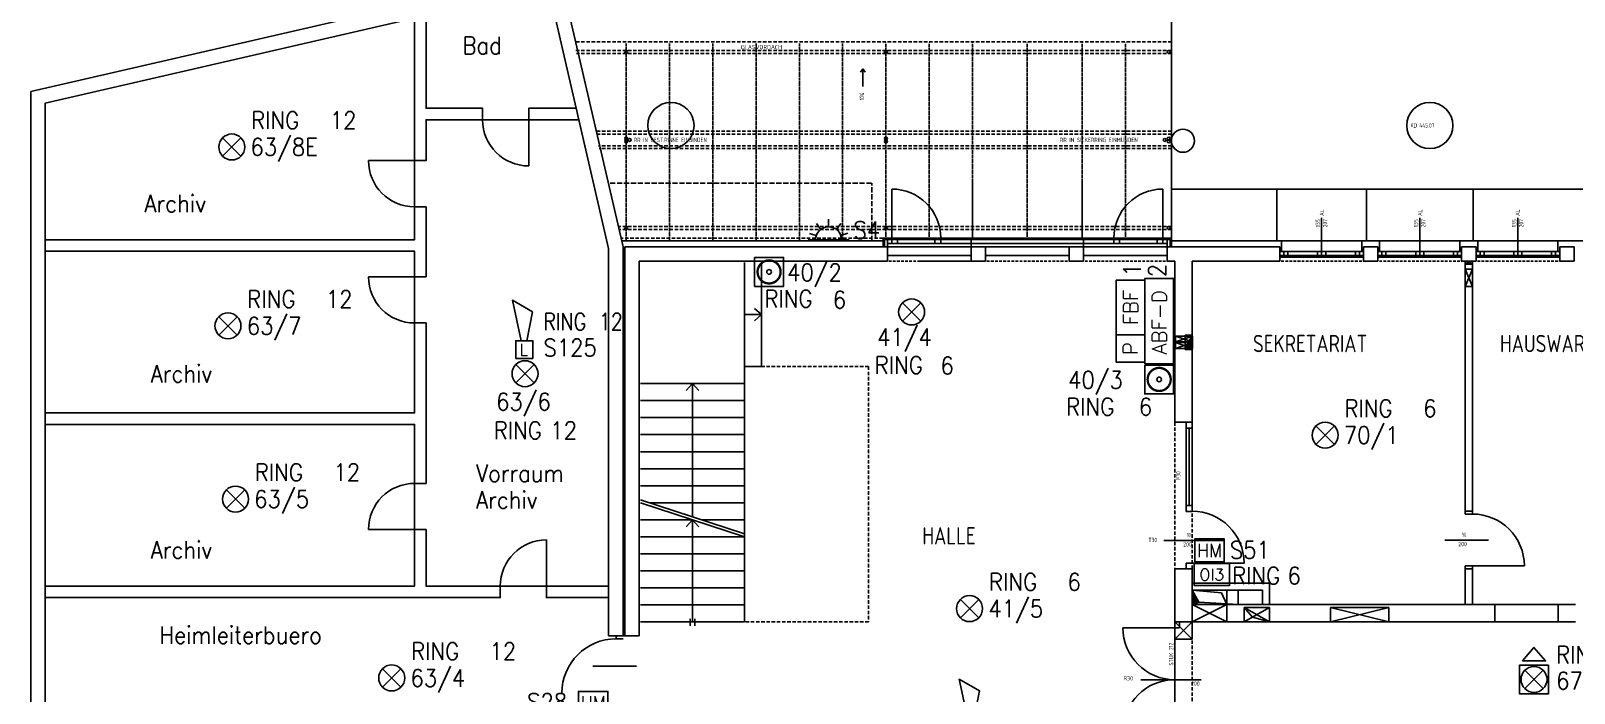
# Model space of a CAD drawing. Extents: x -1029 to 10077, y -1395 to 3524.
# Drawn here: x -1029 to 1645, y 727 to 1874 of the extents above; entities that cross this region are included whole.
import ezdxf
from ezdxf.enums import TextEntityAlignment as Align

# ---------------------------------------------------------------- set-up
doc = ezdxf.new("R2010")
doc.units = 0
doc.header["$LTSCALE"] = 60
doc.header["$MEASUREMENT"] = 0
for name, pattern in [('X$0$ACHSE', [0.115, 0, -0.04, 0.075, 0]), ('X$0$PUNKT_1MM', [0.05, 0, -0.05]), ('X$0$STRICH_2_1MM', [0.15, 0.1, -0.05]), ('X$0$STRICH_3_1MM_KANTEN', [0.2, 0.15, -0.05])]:
    doc.linetypes.add(name, pattern=pattern)
doc.layers.get('0').update_dxf_attribs({"linetype": 'CONTINUOUS'})
for name, color, linetype in [('Grundriss', 2, 'CONTINUOUS'), ('SECO-BRAND', 240, 'CONTINUOUS'), ('SECO-BRAND_LOOP', 81, 'CONTINUOUS'), ('X$0$2A_AUSSP1', 7, 'CONTINUOUS')]:
    doc.layers.add(name, color=color, linetype=linetype)
doc.styles.add('ROMANS', font='romans.shx', dxfattribs={"width": 0.9})
doc.styles.add('SMALL', font='ISO.SHX', dxfattribs={"height": 12.5})

# ---------------------------------------------------------------- blocks, each defined once
blk = doc.blocks.new('SecoS-oi3')
blk.add_lwpolyline([(0.307, 0.189), (-0.307, 0.189), (-0.307, -0.189), (0.307, -0.189)], close=True)
at = {"color": 81, "style": 'ROMANS'}
blk.add_text('OI3', height=0.2, dxfattribs=at).set_placement((0, 0), align=Align.MIDDLE_CENTER)
at = {"style": 'ROMANS', "width": 0.9, "flags": 1}
for tag, p in [('PRODUKT_1', (-0.366, -0.147)), ('PRODUKT_2', (-0.366, -0.597)), ('TECHNIK', (-0.366, -1.049)), ('SECOPOS', (-0.366, -1.511))]:
    blk.add_attdef(tag, text='', height=0.3, dxfattribs=at).set_placement(p, align=Align.RIGHT)
at = {"color": 81, "style": 'ROMANS', "width": 0.9}
for tag, p in [('MELDERNUMMER', (0.387, -0.131)), ('LINE_1', (0.387, -0.579)), ('LINE_2', (0.387, -1.031)), ('ZUSATZTEXT', (0.387, -1.476))]:
    blk.add_attdef(tag, p, '', height=0.3, dxfattribs=at)
at = {"layer": 'SECO-BRAND_LOOP', "color": 7, "style": 'ROMANS', "width": 0.8, "flags": 8}
blk.add_attdef('RING', (0.387, 0.317), '', height=0.3, dxfattribs=at)
at = {"layer": 'SECO-BRAND_LOOP', "color": 7, "style": 'ROMANS', "width": 0.8}
blk.add_attdef('RINGNUMMER', (1.352, 0.317), '', height=0.3, dxfattribs=at)
blk = doc.blocks.new('SecoS-magnet')
blk.add_lwpolyline([(-0.256, -0.2), (0.256, -0.2), (0.256, 0.2), (-0.256, 0.2)], close=True)
at = {"color": 82, "style": 'ROMANS', "width": 0.95}
blk.add_text('HM', height=0.23, dxfattribs=at).set_placement((0, 0), align=Align.MIDDLE_CENTER)
at = {"style": 'ROMANS', "width": 0.9, "flags": 1}
for tag, p in [('PRODUKT_1', (-0.378, -0.146)), ('PRODUKT_2', (-0.378, -0.596)), ('TECHNIK', (-0.378, -1.049)), ('SECOPOS', (-0.378, -1.51))]:
    blk.add_attdef(tag, text='', height=0.3, dxfattribs=at).set_placement(p, align=Align.RIGHT)
at = {"color": 81, "style": 'ROMANS', "width": 0.9}
for tag, p in [('MELDERNUMMER', (0.278, -0.123)), ('LINE_1', (0.278, -0.572)), ('LINE_2', (0.278, -1.023)), ('ZUSATZTEXT', (0.278, -1.468))]:
    blk.add_attdef(tag, p, '', height=0.3, dxfattribs=at)
at = {"layer": 'SECO-BRAND_LOOP', "color": 7, "style": 'ROMANS', "width": 0.8}
for tag, p, flags in [('RING', (0.278, 0.325), 9), ('RINGNUMMER', (1.242, 0.325), 1)]:
    blk.add_attdef(tag, p, '', height=0.3, dxfattribs=dict(at, flags=flags))
blk = doc.blocks.new('SecoS-opt')
for p, q in [((0.159, 0.159), (-0.159, -0.159)), ((-0.159, 0.159), (0.159, -0.159))]:
    blk.add_line(p, q)
blk.add_circle((0, 0), 0.225)
at = {"style": 'ROMANS', "width": 0.9, "flags": 1}
for tag, p in [('PRODUKT_1', (-0.344, -0.147)), ('PRODUKT_2', (-0.344, -0.597)), ('TECHNIK', (-0.344, -1.049)), ('SECOPOS', (-0.344, -1.511))]:
    blk.add_attdef(tag, text='', height=0.3, dxfattribs=at).set_placement(p, align=Align.RIGHT)
at = {"color": 81, "style": 'ROMANS', "width": 0.9}
for tag, p in [('MELDERNUMMER', (0.33, -0.131)), ('LINE_1', (0.33, -0.989)), ('LINE_2', (0.33, -1.441)), ('ZUSATZTEXT', (0.33, -1.886))]:
    blk.add_attdef(tag, p, '', height=0.3, dxfattribs=at)
at = {"layer": 'SECO-BRAND_LOOP', "color": 7, "style": 'ROMANS', "width": 0.8, "flags": 8}
blk.add_attdef('RING', (0.33, -0.579), '', height=0.3, dxfattribs=at)
at = {"layer": 'SECO-BRAND_LOOP', "color": 7, "style": 'ROMANS', "width": 0.8}
blk.add_attdef('RINGNUMMER', (1.294, -0.579), '', height=0.3, dxfattribs=at)
blk = doc.blocks.new('SecoS-sirene')
blk.add_lwpolyline([(0.044, 0.307), (0.144, 0.807), (-0.206, 1.007), (-0.056, 0.307)])
blk.add_lwpolyline([(0.15, 0), (-0.15, 0), (-0.15, 0.306), (0.15, 0.306)], close=True)
at = {"style": 'ROMANS', "width": 0.9, "flags": 1}
for tag, p in [('PRODUKT_1', (-0.344, 0.022)), ('PRODUKT_2', (-0.344, -0.428)), ('TECHNIK', (-0.344, -0.88)), ('SECOPOS', (-0.344, -1.342))]:
    blk.add_attdef(tag, text='', height=0.3, dxfattribs=at).set_placement(p, align=Align.RIGHT)
at = {"color": 81, "style": 'ROMANS', "width": 0.9}
for tag, p in [('MELDERNUMMER', (0.33, 0.038)), ('LINE_1', (0.33, -0.41)), ('LINE_2', (0.33, -0.861)), ('ZUSATZTEXT', (0.33, -1.307))]:
    blk.add_attdef(tag, p, '', height=0.3, dxfattribs=at)
at = {"layer": 'SECO-BRAND_LOOP', "color": 7, "style": 'ROMANS', "width": 0.8}
for tag, p, flags in [('RING', (0.33, 0.487), 9), ('RINGNUMMER', (1.294, 0.487), 1)]:
    blk.add_attdef(tag, p, '', height=0.3, dxfattribs=dict(at, flags=flags))
blk = doc.blocks.new('SecoS-blitz')
for p, q in [((-0.135, 0.18), (-0.212, 0.284)), ((0, 0.225), (0, 0.354)), ((0.135, 0.18), (0.212, 0.283)), ((-0.354, 0), (0.354, 0)), ((-0.214, 0.071), (-0.333, 0.111)), ((0.213, 0.071), (0.336, 0.112))]:
    blk.add_line(p, q)
blk.add_arc((0, 0), 0.225, 0, 180)
at = {"style": 'ROMANS', "width": 0.9, "flags": 1}
for tag, p in [('PRODUKT_1', (-0.416, 0.022)), ('PRODUKT_2', (-0.416, -0.428)), ('TECHNIK', (-0.416, -0.88)), ('SECOPOS', (-0.416, -1.342))]:
    blk.add_attdef(tag, text='', height=0.3, dxfattribs=at).set_placement(p, align=Align.RIGHT)
at = {"color": 81, "style": 'ROMANS', "width": 0.9}
for tag, p in [('MELDERNUMMER', (0.358, 0)), ('LINE_1', (0.358, -0.448)), ('LINE_2', (0.358, -0.899)), ('ZUSATZTEXT', (0.358, -1.345))]:
    blk.add_attdef(tag, p, '', height=0.3, dxfattribs=at)
at = {"layer": 'SECO-BRAND_LOOP', "color": 7, "style": 'ROMANS', "width": 0.8}
for tag, p, flags in [('RING', (0.358, 0.449), 9), ('RINGNUMMER', (1.323, 0.449), 1)]:
    blk.add_attdef(tag, p, '', height=0.3, dxfattribs=dict(at, flags=flags))
blk = doc.blocks.new('SecoS-fbf')
blk.add_lwpolyline([(-0.473, 0.249), (0.473, 0.249), (0.473, -0.249), (-0.473, -0.249)], close=True)
at = {"color": 82, "style": 'ROMANS'}
blk.add_text('FBF', height=0.25, dxfattribs=at).set_placement((0.003, -0.127), align=Align.CENTER)
at = {"style": 'ROMANS', "width": 0.9, "flags": 1}
for tag, p in [('PRODUKT_1', (-0.568, -0.1)), ('PRODUKT_2', (-0.568, -0.55)), ('TECHNIK', (-0.568, -1.003)), ('SECOPOS', (-0.568, -1.464))]:
    blk.add_attdef(tag, text='', height=0.3, dxfattribs=at).set_placement(p, align=Align.RIGHT)
at = {"color": 81, "style": 'ROMANS', "width": 0.9}
for tag, p in [('MELDERNUMMER', (0.495, -0.112)), ('LINE_1', (0.495, -0.56)), ('LINE_2', (0.495, -1.011)), ('ZUSATZTEXT', (0.495, -1.457))]:
    blk.add_attdef(tag, p, '', height=0.3, dxfattribs=at)
at = {"layer": 'SECO-BRAND_LOOP', "color": 7, "style": 'ROMANS', "width": 0.8}
for tag, p, flags in [('RING', (0.495, 0.337), 9), ('RINGNUMMER', (1.459, 0.337), 1)]:
    blk.add_attdef(tag, p, '', height=0.3, dxfattribs=dict(at, flags=flags))
blk = doc.blocks.new('SecoS-opt zwdi')
for p, q in [((0.159, 0.159), (-0.159, -0.159)), ((-0.159, 0.159), (0.159, -0.159))]:
    blk.add_line(p, q)
for points in [[(-0.201, 0.32), (-0.001, 0.555), (0.199, 0.32)], [(0.25, 0.25), (-0.25, 0.25), (-0.25, -0.25), (0.25, -0.25)]]:
    blk.add_lwpolyline(points, close=True)
blk.add_circle((0, 0), 0.225)
at = {"style": 'ROMANS', "width": 0.9, "flags": 1}
for tag, p in [('PRODUKT_1', (-0.344, -0.147)), ('PRODUKT_2', (-0.344, -0.597)), ('TECHNIK', (-0.344, -1.049)), ('SECOPOS', (-0.344, -1.511))]:
    blk.add_attdef(tag, text='', height=0.3, dxfattribs=at).set_placement(p, align=Align.RIGHT)
at = {"color": 81, "style": 'ROMANS', "width": 0.9}
for tag, p in [('MELDERNUMMER', (0.33, -0.131)), ('LINE_1', (0.33, -0.579)), ('LINE_2', (0.33, -1.031)), ('ZUSATZTEXT', (0.33, -1.476))]:
    blk.add_attdef(tag, p, '', height=0.3, dxfattribs=at)
at = {"layer": 'SECO-BRAND_LOOP', "color": 7, "style": 'ROMANS', "width": 0.8, "flags": 8}
blk.add_attdef('RING', (0.33, 0.317), '', height=0.3, dxfattribs=at)
at = {"layer": 'SECO-BRAND_LOOP', "color": 7, "style": 'ROMANS', "width": 0.8}
blk.add_attdef('RINGNUMMER', (1.294, 0.317), '', height=0.3, dxfattribs=at)
blk = doc.blocks.new('SecoS-dkm')
blk.add_lwpolyline([(-0.25, 0.25), (0.25, 0.25), (0.25, -0.25), (-0.25, -0.25)], close=True)
at = {"const_width": 0.4}
for points in [[(-0.02, 0, -1), (0.02, 0, 0.956007)], [(-0.02, 0, 1), (0.02, 0, -0.956007)]]:
    blk.add_lwpolyline(points, format="xyb", dxfattribs=at)
blk.add_circle((0, 0), 0.04)
at = {"style": 'ROMANS', "width": 0.9, "flags": 1}
for tag, p in [('PRODUKT_1', (-0.344, -0.147)), ('PRODUKT_2', (-0.344, -0.597)), ('TECHNIK', (-0.344, -1.049)), ('SECOPOS', (-0.344, -1.511))]:
    blk.add_attdef(tag, text='', height=0.3, dxfattribs=at).set_placement(p, align=Align.RIGHT)
at = {"color": 81, "style": 'ROMANS', "width": 0.9}
for tag, p in [('MELDERNUMMER', (0.33, -0.131)), ('LINE_1', (0.33, -0.579)), ('LINE_2', (0.33, -1.031)), ('ZUSATZTEXT', (0.33, -1.476))]:
    blk.add_attdef(tag, p, '', height=0.3, dxfattribs=at)
at = {"layer": 'SECO-BRAND_LOOP', "color": 7, "style": 'ROMANS', "width": 0.8, "flags": 8}
blk.add_attdef('RING', (0.33, 0.317), '', height=0.3, dxfattribs=at)
at = {"layer": 'SECO-BRAND_LOOP', "color": 7, "style": 'ROMANS', "width": 0.8}
blk.add_attdef('RINGNUMMER', (1.294, 0.317), '', height=0.3, dxfattribs=at)
blk = doc.blocks.new('SecoS-sirene loop')
blk.add_lwpolyline([(0.044, 0.307), (0.144, 0.807), (-0.206, 1.007), (-0.056, 0.307)])
blk.add_lwpolyline([(0.15, 0), (-0.15, 0), (-0.15, 0.306), (0.15, 0.306)], close=True)
at = {"color": 82, "style": 'ROMANS'}
blk.add_text('L', height=0.2, dxfattribs=at).set_placement((-0.085, 0.051))
at = {"style": 'ROMANS', "width": 0.9, "flags": 1}
for tag, p in [('PRODUKT_1', (-0.344, 0.022)), ('PRODUKT_2', (-0.344, -0.428)), ('TECHNIK', (-0.344, -0.88)), ('SECOPOS', (-0.344, -1.342))]:
    blk.add_attdef(tag, text='', height=0.3, dxfattribs=at).set_placement(p, align=Align.RIGHT)
at = {"color": 81, "style": 'ROMANS', "width": 0.9}
for tag, p in [('MELDERNUMMER', (0.33, 0.038)), ('LINE_1', (0.33, -0.41)), ('LINE_2', (0.33, -0.861)), ('ZUSATZTEXT', (0.33, -1.307))]:
    blk.add_attdef(tag, p, '', height=0.3, dxfattribs=at)
at = {"layer": 'SECO-BRAND_LOOP', "color": 7, "style": 'ROMANS', "width": 0.8, "flags": 8}
blk.add_attdef('RING', (0.33, 0.487), '', height=0.3, dxfattribs=at)
at = {"layer": 'SECO-BRAND_LOOP', "color": 7, "style": 'ROMANS', "width": 0.8}
blk.add_attdef('RINGNUMMER', (1.294, 0.487), '', height=0.3, dxfattribs=at)
blk = doc.blocks.new('SecoS-abf d')
blk.add_lwpolyline([(-0.741, 0.249), (0.741, 0.249), (0.741, -0.249), (-0.741, -0.249)], close=True)
at = {"color": 82, "style": 'ROMANS'}
blk.add_text('ABF-D', height=0.25, dxfattribs=at).set_placement((-0.019, -0.127), align=Align.CENTER)
at = {"style": 'ROMANS', "width": 0.9, "flags": 1}
for tag, p in [('PRODUKT_1', (-0.836, -0.1)), ('PRODUKT_2', (-0.836, -0.55)), ('TECHNIK', (-0.836, -1.003)), ('SECOPOS', (-0.836, -1.464))]:
    blk.add_attdef(tag, text='', height=0.3, dxfattribs=at).set_placement(p, align=Align.RIGHT)
at = {"color": 81, "style": 'ROMANS', "width": 0.9}
for tag, p in [('MELDERNUMMER', (0.763, -0.112)), ('LINE_1', (0.763, -0.56)), ('LINE_2', (0.763, -1.011)), ('ZUSATZTEXT', (0.763, -1.457))]:
    blk.add_attdef(tag, p, '', height=0.3, dxfattribs=at)
at = {"layer": 'SECO-BRAND_LOOP', "color": 7, "style": 'ROMANS', "width": 0.8}
for tag, p, flags in [('RING', (0.763, 0.337), 9), ('RINGNUMMER', (1.727, 0.337), 1)]:
    blk.add_attdef(tag, p, '', height=0.3, dxfattribs=dict(at, flags=flags))
blk = doc.blocks.new('SecoS-plankasten')
blk.add_lwpolyline([(-0.237, -0.249), (0.237, -0.249), (0.237, 0.249), (-0.237, 0.249)], close=True)
at = {"color": 82, "style": 'ROMANS'}
blk.add_text('P', height=0.25, dxfattribs=at).set_placement((0, 0), align=Align.MIDDLE_CENTER)
at = {"style": 'ROMANS', "width": 0.9, "flags": 1}
for tag, p in [('PRODUKT_1', (-0.328, -0.13)), ('PRODUKT_2', (-0.328, -0.58)), ('TECHNIK', (-0.328, -1.033)), ('SECOPOS', (-0.328, -1.495))]:
    blk.add_attdef(tag, text='', height=0.3, dxfattribs=at).set_placement(p, align=Align.RIGHT)
at = {"color": 81, "style": 'ROMANS', "width": 0.9}
for tag, p in [('MELDERNUMMER', (0.271, -0.142)), ('LINE_1', (0.271, -0.59)), ('LINE_2', (0.271, -1.042)), ('ZUSATZTEXT', (0.271, -1.487))]:
    blk.add_attdef(tag, p, '', height=0.3, dxfattribs=at)
at = {"layer": 'SECO-BRAND_LOOP', "color": 7, "style": 'ROMANS', "width": 0.8}
for tag, p, flags in [('RING', (0.271, 0.307), 9), ('RINGNUMMER', (1.236, 0.307), 1)]:
    blk.add_attdef(tag, p, '', height=0.3, dxfattribs=dict(at, flags=flags))

msp = doc.modelspace()

# ---------------------------------------------------------------- hatches: boundary and pattern name
at = {"layer": 'X$0$2A_AUSSP1', "linetype": 'Continuous'}
for points in [[(983, 1346.9), (983, 1321.9), (971, 1321.9)], [(983, 880), (994.7, 884.5), (983, 905)], [(1063, 880), (983, 880), (994.7, 884.5)]]:
    msp.add_hatch(color=252, dxfattribs=at).paths.add_polyline_path(points, flags=0)

# ---------------------------------------------------------------- linework, layer by layer
at = {"color": 252, "linetype": 'Continuous'}
for p, q in [((-3, 1500), (-113.8, 1980)), ((-28, 1497.2), (-132.6, 1950)), ((947.5, 1947), (947.5, 1515)), ((412.3, 1808.1), (408.2, 1802.6)), ((412.3, 1808.1), (416.4, 1802.6)), ((412.3, 1808.1), (412.3, 1777.7)), ((602.5, 1515), (602.5, 1615)), ((792.5, 1615), (792.5, 1515)), ((462.5, 1505.5), (462.5, 1600)), ((932.5, 1505.5), (932.5, 1600)), ((1786, 1600), (947.5, 1600)), ((1130, 1600), (1285, 1600)), ((1130, 1510), (1130, 1600)), ((1285, 1510), (1285, 1600)), ((1470, 1600), (1786, 1600)), ((1470, 1510), (1470, 1600)), ((1207.5, 1550), (1207.5, 1482)), ((1377.5, 1550), (1377.5, 1482)), ((1547.5, 1550), (1547.5, 1482)), ((447.5, 1510), (-5.3, 1510)), ((-3, 825.7), (-3, 1500)), ((0, 1500), (455, 1500)), ((0, 825.7), (0, 1500)), ((602.5, 1515), (447.5, 1515)), ((447.5, 1515), (447.5, 1500)), ((602.5, 1512.5), (450, 1512.5)), ((450, 1500), (450, 1512.5)), ((450, 1512.5), (455, 1512.5)), ((450, 1512.5), (455, 1512.5)), ((450, 1500), (455, 1500)), ((452.5, 1512.5), (452.5, 1515)), ((452.5, 1512.5), (452.5, 1515)), ((455, 1500), (455, 1512.5)), ((455, 1505.5), (940, 1505.5)), ((600, 1500), (455, 1500)), ((455, 1475), (455, 1500)), ((472.5, 1505.5), (472.5, 1512.5)), ((537.5, 1512.5), (537.5, 1505.5)), ((547.5, 1515), (547.5, 1505.5)), ((600, 1500), (600, 1512.5)), ((600, 1475), (600, 1500)), ((600, 1500), (625, 1500)), ((600, 1500), (605, 1500)), ((792.5, 1515), (602.5, 1515)), ((792.5, 1512.5), (602.5, 1512.5)), ((625, 1500), (770, 1500)), ((625, 1475), (625, 1500)), ((770, 1475), (770, 1500)), ((770, 1500), (795, 1500)), ((790, 1512.5), (795, 1512.5)), ((790, 1500), (795, 1500)), ((947.5, 1515), (792.5, 1515)), ((945, 1512.5), (795, 1512.5)), ((795, 1500), (795, 1512.5)), ((940, 1500), (795, 1500)), ((795, 1475), (795, 1500)), ((847.5, 1515), (847.5, 1505.5)), ((857.5, 1512.5), (857.5, 1505.5)), ((922.5, 1505.5), (922.5, 1512.5)), ((940, 1500), (940, 1512.5)), ((940, 1500), (940, 1512.5)), ((940, 1512.5), (945, 1512.5)), ((940, 1500), (1135, 1500)), ((940, 1475), (940, 1500)), ((940, 1500), (945, 1500)), ((942.5, 1512.5), (942.5, 1515)), ((942.5, 1512.5), (942.5, 1515)), ((945, 1500), (945, 1512.5)), ((947.5, 1500), (947.5, 1515)), ((1810.5, 1510), (947.5, 1510)), ((1135, 1475), (1135, 1500)), ((1138, 1492), (1138, 1510)), ((1277, 1492), (1277, 1510)), ((1280, 1475), (1280, 1500)), ((1280, 1500), (1305, 1500)), ((1305, 1475), (1305, 1500)), ((1308, 1492), (1308, 1510)), ((1447, 1492), (1447, 1510)), ((1450, 1475), (1450, 1500)), ((1450, 1500), (1475, 1500)), ((1475, 1475), (1475, 1500)), ((1478, 1492), (1478, 1510)), ((1617, 1492), (1617, 1510)), ((1620, 1475), (1620, 1500)), ((1620, 1500), (1620, 1475)), ((1620, 1500), (1645, 1500)), ((1645, 1500), (1645, 1475)), ((-28, 825.7), (-28, 1497.2)), ((25, 1475), (455, 1475)), ((25, 825.7), (25, 1475)), ((207.5, 1292.5), (207.5, 1472.5)), ((237, 1292.5), (237, 1472.5)), ((600, 1485), (455, 1485)), ((600, 1485), (455, 1485)), ((600, 1485), (455, 1485)), ((602.1, 1475), (510, 1475)), ((600.1, 1475), (625, 1475)), ((770, 1485), (625, 1485)), ((770, 1485), (625, 1485)), ((770, 1485), (625, 1485)), ((770, 1475), (795, 1475)), ((940, 1485), (795, 1485)), ((940, 1485), (795, 1485)), ((940, 1485), (795, 1485)), ((940, 1475), (953, 1475)), ((953, 1196), (953, 1475)), ((983, 1196), (983, 1475)), ((983, 1475), (1135, 1475)), ((1135, 1492), (1280, 1492)), ((1280, 1485), (1135, 1485)), ((1280, 1485), (1135, 1485)), ((1280, 1482), (1135, 1482)), ((1142, 1485), (1142, 1492)), ((1149, 1485), (1149, 1492)), ((1200.5, 1485), (1200.5, 1492)), ((1207.5, 1485), (1207.5, 1492)), ((1214.5, 1485), (1214.5, 1492)), ((1266, 1485), (1266, 1492)), ((1273, 1485), (1273, 1492)), ((1280, 1475), (1305, 1475)), ((1305, 1492), (1450, 1492)), ((1450, 1485), (1305, 1485)), ((1305, 1482), (1450, 1482)), ((1312, 1485), (1312, 1492)), ((1319, 1485), (1319, 1492)), ((1370.5, 1485), (1370.5, 1492)), ((1377.5, 1485), (1377.5, 1492)), ((1384.5, 1485), (1384.5, 1492)), ((1436, 1485), (1436, 1492)), ((1443, 1485), (1443, 1492)), ((1450, 1475), (1475, 1475)), ((1456.2, 1475), (1456.2, 1042)), ((1456.2, 1475), (1456.2, 1470)), ((1468.8, 1475), (1456.2, 1475)), ((1456.2, 1475), (1468.8, 1470)), ((1456.2, 1470), (1468.8, 1475)), ((1468.8, 1475), (1468.8, 1037)), ((1468.8, 1470), (1468.8, 1475)), ((1475, 1492), (1620, 1492)), ((1620, 1485), (1475, 1485)), ((1620, 1485), (1475, 1485)), ((1620, 1482), (1475, 1482)), ((1482, 1485), (1482, 1492)), ((1489, 1485), (1489, 1492)), ((1540.5, 1485), (1540.5, 1492)), ((1547.5, 1485), (1547.5, 1492)), ((1554.5, 1485), (1554.5, 1492)), ((1606, 1485), (1606, 1492)), ((1613, 1485), (1613, 1492)), ((1620, 1475), (1645, 1475)), ((1456, 1430.9), (1456, 1460.9)), ((1456, 1460.9), (1469, 1430.9)), ((1456, 1430.9), (1469, 1460.9)), ((1456, 1460.9), (1469, 1460.9)), ((1456.2, 1470), (1468.8, 1470)), ((1469, 1460.9), (1469, 1430.9)), ((1456, 1430.9), (1469, 1430.9)), ((237, 1382.5), (224.7, 1393.3)), ((237, 1382.5), (207.5, 1382.5)), ((237, 1382.5), (224.7, 1371.7)), ((954, 1345), (984, 1345)), ((954, 1335), (984, 1345)), ((984, 1335), (954, 1345)), ((954, 1335), (954, 1345)), ((971, 1321.9), (983, 1346.9)), ((971, 1346.9), (983, 1346.9)), ((971, 1321.9), (971, 1346.9)), ((983, 1346.9), (983, 1321.9)), ((983, 1346.9), (983, 1321.9)), ((984, 1335), (984, 1345)), ((984, 1335), (954, 1335)), ((954, 1333.9), (984, 1333.9)), ((954, 1323.9), (984, 1333.9)), ((984, 1323.9), (954, 1333.9)), ((954, 1323.9), (954, 1333.9)), ((984, 1323.9), (954, 1323.9)), ((983, 1321.9), (971, 1321.9)), ((983, 1321.9), (971, 1321.9)), ((984, 1323.9), (984, 1333.9)), ((207.5, 1292.5), (207.5, 850)), ((237, 1292.5), (207.5, 1292.5)), ((27.5, 1263), (207.5, 1263)), ((117.5, 1263), (106.7, 1250.7)), ((117.5, 1032), (117.5, 1263)), ((117.5, 1263), (128.3, 1250.7)), ((27.5, 1233.5), (207.5, 1233.5)), ((27.5, 1204), (207.5, 1204)), ((983, 1196), (953, 1196)), ((973, 1041.5), (973, 1196)), ((983, 1185.9), (973, 1185.9)), ((978, 1185.9), (978, 1051.5)), ((983, 1041.5), (983, 1196)), ((27.5, 1174.5), (207.5, 1174.5)), ((27.5, 1145), (207.5, 1145)), ((27.5, 1115.5), (207.5, 1115.5)), ((27.5, 1086), (207.5, 1086)), ((207.5, 1002.5), (27.5, 1061.5)), ((207.5, 997.5), (27.5, 1056.5)), ((42.8, 1056.5), (207.5, 1056.5)), ((983, 1051.5), (973, 1051.5)), ((27.5, 1027), (117.5, 1027)), ((117.5, 1027), (106.7, 1014.7)), ((117.5, 850), (117.5, 1027)), ((117.5, 1027), (128.3, 1014.7)), ((132.8, 1027), (207.5, 1027)), ((983, 1041.5), (973, 1041.5)), ((1468.8, 1042), (1456.2, 1042)), ((1456.2, 1042), (1456.2, 1037)), ((1468.8, 1037), (1456.2, 1037)), ((27.5, 997.5), (207.5, 997.5)), ((1038.6, 991), (934.1, 991)), ((1421.1, 991.5), (1496.5, 991.5)), ((27.5, 968), (207.5, 968)), ((27.5, 938.5), (207.5, 938.5)), ((983, 942), (953, 942)), ((953, 942), (953, 850)), ((983, 952), (973, 952)), ((973, 942), (973, 952)), ((983, 952), (1073, 952)), ((983, 942), (983, 880)), ((1468.8, 947), (1456.2, 947)), ((1456.2, 947), (1456.2, 942)), ((1456.2, 942), (1468.8, 942)), ((1456.2, 942), (1456.2, 880)), ((1468.8, 947), (1558.8, 947)), ((1468.8, 947), (1468.8, 880)), ((983, 917), (1117, 917)), ((1117, 917), (1117, 880)), ((27.5, 909), (207.5, 909)), ((983, 905), (1105, 905)), ((1043, 905), (983, 905)), ((1034.2, 900.5), (983, 905)), ((983, 880), (983, 905)), ((994.7, 884.5), (983, 905)), ((983, 905), (983, 880)), ((983, 880), (994.7, 884.5)), ((983, 880), (994.7, 884.5)), ((994.7, 884.5), (1063, 880)), ((1043, 880), (1034.2, 900.5)), ((1043, 880), (1043, 905)), ((1063, 905), (1063, 880)), ((1105, 905), (1105, 880)), ((27.5, 879.5), (207.5, 879.5)), ((983, 880), (1373, 880)), ((983, 850), (983, 880)), ((983, 850), (1043, 880)), ((1043, 850), (983, 880)), ((1043, 880), (983, 880)), ((1063, 880), (983, 880)), ((1063, 880), (983, 880)), ((983, 880), (1043, 880)), ((1043, 850), (1043, 880)), ((1117, 875), (1073, 875)), ((1073, 850), (1117, 875)), ((1117, 850), (1073, 875)), ((1117, 875), (1073, 875)), ((1073, 875), (1073, 850)), ((1087.7, 858.3), (1073, 875)), ((1073, 875), (1073, 850)), ((1073, 875), (1073, 850)), ((1073, 850), (1087.7, 858.3)), ((1073, 850), (1087.7, 858.3)), ((1087.7, 858.3), (1117, 850)), ((1117, 850), (1117, 875)), ((1117, 850), (1117, 875)), ((1324, 850), (1223, 875)), ((1223, 850), (1324, 875)), ((1324, 875), (1223, 875)), ((1223, 875), (1223, 850)), ((1324, 850), (1324, 875)), ((1373, 880), (1507.5, 880)), ((1507.5, 850), (1507.5, 880)), ((1507.5, 880), (1617.5, 880)), ((1617.5, 850), (1617.5, 880)), ((1617.5, 880), (1647.5, 880)), ((27.5, 850), (207.5, 850)), ((113.4, 855.7), (113.4, 843.2)), ((121.6, 855.7), (121.6, 843.2)), ((961, 840), (863, 840)), ((953, 850), (953, 650)), ((953, 850), (1507.5, 850)), ((983, 850), (953, 850)), ((953, 820), (983, 850)), ((953, 850), (983, 820)), ((953, 850), (953, 820)), ((961, 850), (961, 840)), ((1043, 850), (983, 850)), ((983, 820), (983, 850)), ((1073, 850), (1117, 850)), ((1117, 850), (1073, 850)), ((1073, 850), (1117, 850)), ((1223, 850), (1324, 850)), ((1507.5, 850), (1617.5, 850)), ((1617.5, 850), (1647.5, 850)), ((-15, 825.7), (-15, 820.7)), ((-15, 820.7), (-3, 820.7)), ((953, 820), (983, 820)), ((20.2, 773.7), (-55.3, 773.7)), ((998.6, 750), (894, 750))]:
    msp.add_line(p, q, dxfattribs=at)
at = {"color": 252, "linetype": 'X$0$STRICH_2_1MM'}
for p, q in [((947.5, 1855), (-85, 1855)), ((947.5, 1840), (-85, 1840)), ((947.5, 1835), (-83.8, 1835)), ((947.5, 1700), (-49.2, 1700)), ((947.5, 1695), (-48, 1695)), ((947.5, 1675), (-45.7, 1675)), ((947.5, 1670), (-44.6, 1670)), ((947.5, 1535), (-11.1, 1535)), ((947.5, 1530), (-9.9, 1530)), ((447.5, 1515), (-6.5, 1515)), ((422.5, 1292.5), (237, 1292.5)), ((422.5, 1292.5), (422.5, 850)), ((953, 1196), (953, 942)), ((983, 942), (983, 1196)), ((422.5, 850), (207.5, 850)), ((953, 850), (953, 650)), ((983, 650), (983, 850))]:
    msp.add_line(p, q, dxfattribs=at)
at = {"color": 252, "linetype": 'X$0$PUNKT_1MM'}
for p, q in [((2.5, 1510), (2.5, 1855)), ((77.5, 1510), (77.5, 1855)), ((152.5, 1510), (152.5, 1855)), ((227.5, 1510), (227.5, 1855)), ((302.5, 1510), (302.5, 1855)), ((377.5, 1510), (377.5, 1855)), ((452.5, 1515), (452.5, 1855)), ((527.5, 1515), (527.5, 1855)), ((602.5, 1515), (602.5, 1855)), ((697.5, 1515), (697.5, 1855)), ((792.5, 1515), (792.5, 1855)), ((867.5, 1515), (867.5, 1855))]:
    msp.add_line(p, q, dxfattribs=at)
at = {"color": 252, "linetype": 'X$0$STRICH_3_1MM_KANTEN'}
for p in [(-25.4, 1610), (428, 1510)]:
    msp.add_line(p, (428, 1610), dxfattribs=at)
at = {"color": 252, "linetype": 'X$0$ACHSE'}
for p, q in [((455, 1475), (600, 1475)), ((625, 1475), (770, 1475)), ((795, 1475), (940, 1475)), ((1135, 1475), (1280, 1475)), ((1305, 1475), (1450, 1475)), ((1475, 1475), (1620, 1475))]:
    msp.add_line(p, q, dxfattribs=at)
at = {"color": 252, "linetype": 'Continuous'}
for centre, radius, start, end in [((2.5, 1837.5), 2.5, 0, 180), ((2.5, 1837.5), 2.5, 180, 0), ((452.5, 1837.5), 2.5, 0, 180), ((452.5, 1837.5), 2.5, 180, 0), ((942.5, 1837.5), 2.5, 0, 180), ((942.5, 1837.5), 2.5, 180, 0), ((80, 1710), 40, 0, 180), ((1395, 1710), 40, 0, 180), ((2.5, 1687.5), 2.5, 0, 180), ((2.5, 1687.5), 2.5, 180, 0), ((2.5, 1682.5), 2.5, 0, 180), ((8.5, 1685), 2.5, 0, 180), ((8.5, 1685), 2.5, 180, 0), ((80, 1710), 40, 180, 0), ((452.5, 1687.5), 2.5, 0, 180), ((452.5, 1687.5), 2.5, 180, 0), ((452.5, 1682.5), 2.5, 0, 180), ((935.6, 1685), 2.5, 0, 180), ((935.6, 1685), 2.5, 180, 0), ((942.5, 1687.5), 2.5, 0, 180), ((942.5, 1687.5), 2.5, 180, 0), ((942.5, 1682.5), 2.5, 0, 180), ((967.2, 1683.6), 20, 0, 180), ((1395, 1710), 40, 180, 0), ((2.5, 1682.5), 2.5, 180, 0), ((452.5, 1682.5), 2.5, 180, 0), ((942.5, 1682.5), 2.5, 180, 0), ((967.2, 1683.6), 20, 180, 0), ((462.5, 1515), 85, 0, 90), ((932.5, 1515), 85, 90, 180), ((2.5, 1532.5), 2.5, 0, 180), ((2.5, 1532.5), 2.5, 180, 0), ((452.5, 1532.5), 2.5, 0, 180), ((452.5, 1532.5), 2.5, 180, 0), ((942.5, 1532.5), 2.5, 0, 180), ((942.5, 1532.5), 2.5, 180, 0), ((983, 952), 90, 0, 90), ((1468.8, 947), 90, 0, 90), ((953, 840), 90, 180, 270), ((-15, 726.7), 94, 90, 179.996), ((953, 660), 90, 90, 180)]:
    msp.add_arc(centre, radius, start, end, dxfattribs=at)
at = {"layer": 'Grundriss'}
msp.add_line((-28, 825.7), (25, 825.7), dxfattribs=at)
for points in [[(-191.6, 1936.4), (-1004, 1748.8), (-1004, 55), (-28, 55), (-28, 30), (-1029, 30), (-1029, 1768.7), (-197.3, 1960.7)], [(-246.4, 1720), (-246.4, 1740), (-344.1, 1740), (-344.1, 1901.2), (-364.1, 1896.6), (-364.1, 1649.2), (-344.1, 1649.2), (-344.1, 1720)], [(-166.4, 1720), (-166.4, 1740), (-84.1, 1740), (-79.4, 1720)], [(-344.1, 1569.2), (-364.1, 1569.2), (-364.1, 1512.2), (-1004, 1512.2), (-1004, 1492.2), (-364.1, 1492.2), (-364.1, 1448), (-344.1, 1448)], [(-364.1, 1368), (-344.1, 1368), (-344.1, 1090), (-364.1, 1090), (-364.1, 1192.2), (-1004, 1192.2), (-1004, 1212.2), (-364.1, 1212.2)], [(-215.7, 912.2), (-215.7, 892.2), (-1004, 892.2), (-1004, 912.2), (-364.1, 912.2), (-364.1, 1010), (-344.1, 1010), (-344.1, 912.2)], [(-135.7, 912.2), (-28, 912.2), (-28, 892.2), (-135.7, 892.2)]]:
    msp.add_lwpolyline(points, close=True, dxfattribs=at)
for points in [[(-166.4, 1640), (-166.4, 1720), (-246.4, 1720)], [(-364.1, 1569.2), (-364.1, 1649.2), (-444.1, 1649.2)], [(-364.1, 1368), (-364.1, 1448), (-444.1, 1448)], [(-364.1, 1090), (-364.1, 1010), (-444.1, 1010)], [(-135.7, 992.2), (-135.7, 912.2), (-215.7, 912.2)]]:
    msp.add_lwpolyline(points, dxfattribs=at)
for centre, start, end in [((-166.4, 1720), 180, 270), ((-364.1, 1649.2), 180, 270), ((-364.1, 1448), 180, 270), ((-364.1, 1010), 90, 180), ((-135.7, 912.2), 90, 180)]:
    msp.add_arc(centre, 80, start, end, dxfattribs=at)

# ---------------------------------------------------------------- block references
at = {"layer": 'SECO-BRAND'}
ref = msp.add_blockref('SecoS-opt', (-680.9, 1672.8), dxfattribs=dict(at, xscale=100, yscale=100, zscale=100))
ref.add_attrib('MELDERNUMMER', '63/8E', (-648.5, 1657.8), dxfattribs={"layer": '0', "color": 81, "height": 30, "style": 'ROMANS', "width": 0.9})
ref.add_attrib('RINGNUMMER', '12', (-511.3, 1704.1), dxfattribs={"layer": 'SECO-BRAND_LOOP', "color": 7, "height": 30, "style": 'ROMANS', "width": 0.9})
ref.add_attrib('RING', 'RING', (-647.4, 1704.1), dxfattribs={"layer": 'SECO-BRAND_LOOP', "color": 7, "height": 30, "style": 'ROMANS', "width": 0.9, "flags": 8})
ref = msp.add_blockref('SecoS-blitz', (353.2, 1512.1), dxfattribs=dict(at, xscale=100, yscale=100, zscale=100))
ref.add_attrib('MELDERNUMMER', 'S4', (396.5, 1513.9), dxfattribs={"layer": '0', "color": 81, "height": 30, "style": 'ROMANS', "width": 0.9})
ref = msp.add_blockref('SecoS-dkm', (250.1, 1456.4, 140), dxfattribs=dict(at, xscale=100, yscale=100, zscale=100))
ref.add_attrib('MELDERNUMMER', '40/2', (281.3, 1440.6, -13860), dxfattribs={"layer": '0', "color": 81, "height": 30, "style": 'ROMANS', "width": 0.9})
ref.add_attrib('RINGNUMMER', '6', (360.3, 1393.3, -13860), dxfattribs={"layer": 'SECO-BRAND_LOOP', "color": 7, "height": 30, "style": 'ROMANS', "width": 0.9})
ref.add_attrib('RING', 'RING', (242.1, 1394.8, -13860), dxfattribs={"layer": 'SECO-BRAND_LOOP', "color": 7, "height": 30, "style": 'ROMANS', "width": 0.9, "flags": 8})
ref = msp.add_blockref('SecoS-fbf', (876.2, 1394.7), dxfattribs=dict(at, xscale=100, yscale=100, zscale=100, rotation=90))
ref.add_attrib('MELDERNUMMER', '1', (894.1, 1448.6), dxfattribs={"layer": '0', "color": 81, "height": 30, "rotation": 90, "style": 'ROMANS', "width": 0.9})
at = {"layer": 'SECO-BRAND', "xscale": 100, "yscale": 100, "zscale": 100, "rotation": 90}
msp.add_blockref('SecoS-abf d', (926.1, 1371.1), dxfattribs=at).add_auto_attribs({'MELDERNUMMER': '2'})
at = {"layer": 'SECO-BRAND'}
ref = msp.add_blockref('SecoS-opt', (-687.5, 1362.9), dxfattribs=dict(at, xscale=100, yscale=100, zscale=100))
ref.add_attrib('MELDERNUMMER', '63/7', (-655.1, 1347.9), dxfattribs={"layer": '0', "color": 81, "height": 30, "style": 'ROMANS', "width": 0.9})
ref.add_attrib('RINGNUMMER', '12', (-517.9, 1394.2), dxfattribs={"layer": 'SECO-BRAND_LOOP', "color": 7, "height": 30, "style": 'ROMANS', "width": 0.9})
ref.add_attrib('RING', 'RING', (-654, 1394.2), dxfattribs={"layer": 'SECO-BRAND_LOOP', "color": 7, "height": 30, "style": 'ROMANS', "width": 0.9, "flags": 8})
at = {"layer": 'SECO-BRAND', "xscale": 100, "yscale": 100, "zscale": 100}
msp.add_blockref('SecoS-sirene loop', (-174, 1306.5), dxfattribs=at).add_auto_attribs({'MELDERNUMMER': 'S125', 'RING': 'RING', 'RINGNUMMER': '12'})
at = {"layer": 'SECO-BRAND'}
ref = msp.add_blockref('SecoS-opt', (497.1, 1387, 280), dxfattribs=dict(at, xscale=100, yscale=100, zscale=100))
ref.add_attrib('MELDERNUMMER', '41/4', (437.3, 1328.4, -27720), dxfattribs={"layer": '0', "color": 81, "height": 30, "style": 'ROMANS', "width": 0.9})
ref.add_attrib('RINGNUMMER', '6', (547.2, 1279.1, -27720), dxfattribs={"layer": 'SECO-BRAND_LOOP', "color": 7, "height": 30, "style": 'ROMANS', "width": 0.9})
ref.add_attrib('RING', 'RING', (433, 1279.9, -27720), dxfattribs={"layer": 'SECO-BRAND_LOOP', "color": 7, "height": 30, "style": 'ROMANS', "width": 0.9, "flags": 8})
at = {"layer": 'SECO-BRAND', "xscale": 100, "yscale": 100, "zscale": 100, "rotation": 90}
msp.add_blockref('SecoS-plankasten', (876.2, 1323.8), dxfattribs=at)
at = {"layer": 'SECO-BRAND'}
ref = msp.add_blockref('SecoS-opt', (-172.8, 1280.1, 280), dxfattribs=dict(at, xscale=100, yscale=100, zscale=100))
ref.add_attrib('MELDERNUMMER', '63/6', (-222.9, 1216.6, -27720), dxfattribs={"layer": '0', "color": 81, "height": 30, "style": 'ROMANS', "width": 0.9})
ref.add_attrib('RINGNUMMER', '12', (-129, 1166.7, -27720), dxfattribs={"layer": 'SECO-BRAND_LOOP', "color": 7, "height": 30, "style": 'ROMANS', "width": 0.9})
ref.add_attrib('RING', 'RING', (-226.8, 1166.7, -27720), dxfattribs={"layer": 'SECO-BRAND_LOOP', "color": 7, "height": 30, "style": 'ROMANS', "width": 0.9, "flags": 8})
ref = msp.add_blockref('SecoS-dkm', (926, 1270.1), dxfattribs=dict(at, xscale=100, yscale=100, zscale=100))
ref.add_attrib('MELDERNUMMER', '40/3', (768.1, 1254.2, -14000), dxfattribs={"layer": '0', "color": 81, "height": 30, "style": 'ROMANS', "width": 0.9})
ref.add_attrib('RINGNUMMER', '6', (890.6, 1207.7, -14000), dxfattribs={"layer": 'SECO-BRAND_LOOP', "color": 7, "height": 30, "style": 'ROMANS', "width": 0.9})
ref.add_attrib('RING', 'RING', (765, 1207.7, -14000), dxfattribs={"layer": 'SECO-BRAND_LOOP', "color": 7, "height": 30, "style": 'ROMANS', "width": 0.9, "flags": 8})
ref = msp.add_blockref('SecoS-opt', (1213.6, 1173.6, 280), dxfattribs=dict(at, xscale=100, yscale=100, zscale=100))
ref.add_attrib('MELDERNUMMER', '70/1', (1246.1, 1158.6, -27720), dxfattribs={"layer": '0', "color": 81, "height": 30, "style": 'ROMANS', "width": 0.9})
ref.add_attrib('RINGNUMMER', '6', (1383.2, 1204.9, -27720), dxfattribs={"layer": 'SECO-BRAND_LOOP', "color": 7, "height": 30, "style": 'ROMANS', "width": 0.9})
ref.add_attrib('RING', 'RING', (1247.2, 1204.9, -27720), dxfattribs={"layer": 'SECO-BRAND_LOOP', "color": 7, "height": 30, "style": 'ROMANS', "width": 0.9, "flags": 8})
ref = msp.add_blockref('SecoS-opt', (-674.3, 1062.9), dxfattribs=dict(at, xscale=100, yscale=100, zscale=100))
ref.add_attrib('MELDERNUMMER', '63/5', (-641.9, 1047.8), dxfattribs={"layer": '0', "color": 81, "height": 30, "style": 'ROMANS', "width": 0.9})
ref.add_attrib('RINGNUMMER', '12', (-504.8, 1094.2), dxfattribs={"layer": 'SECO-BRAND_LOOP', "color": 7, "height": 30, "style": 'ROMANS', "width": 0.9})
ref.add_attrib('RING', 'RING', (-640.8, 1094.2), dxfattribs={"layer": 'SECO-BRAND_LOOP', "color": 7, "height": 30, "style": 'ROMANS', "width": 0.9, "flags": 8})
ref = msp.add_blockref('SecoS-oi3', (1017.3, 932.1), dxfattribs=dict(at, xscale=100, yscale=100, zscale=100))
ref.add_attrib('MELDERNUMMER', 'S51', (1048.6, 959.8), dxfattribs={"layer": '0', "color": 81, "height": 30, "style": 'ROMANS', "width": 0.9})
ref.add_attrib('RINGNUMMER', '6', (1148.6, 915.2), dxfattribs={"layer": 'SECO-BRAND_LOOP', "color": 7, "height": 30, "style": 'ROMANS', "width": 0.9})
ref.add_attrib('RING', 'RING', (1052.6, 915.2), dxfattribs={"layer": 'SECO-BRAND_LOOP', "color": 7, "height": 30, "style": 'ROMANS', "width": 0.9, "flags": 8})
ref = msp.add_blockref('SecoS-magnet', (1013.1, 974), dxfattribs=dict(at, xscale=100, yscale=100, zscale=100))
ref.add_attrib('MELDERNUMMER', 'S51', (1048.6, 959.8), dxfattribs={"layer": '0', "color": 81, "height": 30, "style": 'ROMANS', "width": 0.9})
ref = msp.add_blockref('SecoS-opt', (597.5, 873.1, 280), dxfattribs=dict(at, xscale=100, yscale=100, zscale=100))
ref.add_attrib('MELDERNUMMER', '41/5', (630, 858.1, -27720), dxfattribs={"layer": '0', "color": 81, "height": 30, "style": 'ROMANS', "width": 0.9})
ref.add_attrib('RINGNUMMER', '6', (767.1, 904.4, -27720), dxfattribs={"layer": 'SECO-BRAND_LOOP', "color": 7, "height": 30, "style": 'ROMANS', "width": 0.9})
ref.add_attrib('RING', 'RING', (631.1, 904.4, -27720), dxfattribs={"layer": 'SECO-BRAND_LOOP', "color": 7, "height": 30, "style": 'ROMANS', "width": 0.9, "flags": 8})
ref = msp.add_blockref('SecoS-opt', (-403.8, 753), dxfattribs=dict(at, xscale=100, yscale=100, zscale=100))
ref.add_attrib('MELDERNUMMER', '63/4', (-371.3, 737.9), dxfattribs={"layer": '0', "color": 81, "height": 30, "style": 'ROMANS', "width": 0.9})
ref.add_attrib('RINGNUMMER', '12', (-234.2, 784.2), dxfattribs={"layer": 'SECO-BRAND_LOOP', "color": 7, "height": 30, "style": 'ROMANS', "width": 0.9})
ref.add_attrib('RING', 'RING', (-370.2, 784.2), dxfattribs={"layer": 'SECO-BRAND_LOOP', "color": 7, "height": 30, "style": 'ROMANS', "width": 0.9, "flags": 8})
ref = msp.add_blockref('SecoS-opt zwdi', (1575.5, 750.4), dxfattribs=dict(at, xscale=100, yscale=100, zscale=100))
ref.add_attrib('MELDERNUMMER', '67/2', (1613.9, 733.3), dxfattribs={"layer": '0', "color": 81, "height": 30, "style": 'ROMANS', "width": 0.9})
ref.add_attrib('RINGNUMMER', '6', (1753.4, 778.2), dxfattribs={"layer": 'SECO-BRAND_LOOP', "color": 7, "height": 30, "style": 'ROMANS', "width": 0.9})
ref.add_attrib('RING', 'RING', (1614, 778.2), dxfattribs={"layer": 'SECO-BRAND_LOOP', "color": 7, "height": 30, "style": 'ROMANS', "width": 0.9, "flags": 8})
ref = msp.add_blockref('SecoS-sirene', (600.3, 650.1), dxfattribs=dict(at, xscale=100, yscale=100, zscale=100))
ref.add_attrib('MELDERNUMMER', 'S2', (525.2, 660.6), dxfattribs={"layer": '0', "color": 81, "height": 30, "style": 'ROMANS', "width": 0.9})
ref = msp.add_blockref('SecoS-magnet', (-54.8, 709.8), dxfattribs=dict(at, xscale=100, yscale=100, zscale=100))
ref.add_attrib('MELDERNUMMER', 'S28', (-169.2, 696.2), dxfattribs={"layer": '0', "color": 81, "height": 30, "style": 'ROMANS', "width": 0.9})

# ---------------------------------------------------------------- texts
at = {"color": 252, "style": 'SMALL'}
for s, height, width, p in [('GLASVORDACH', 7.5, 0.930252, (201.3, 1849.6)), ('KD 445.07', 7.5, 0.797668, (1361.4, 1714)), ('RR IN BEST.RINNE EINBINDEN', 7.5, 0.835714, (15.9, 1688.8)), ('RR IN SICKERRING EINMÜNDEN', 7.5, 0.860618, (754, 1688.8)), ('SEKRETARIAT', 30, 0.874286, (1088.6, 1347.3)), ('HAUSWARTBÜRO', 30, 0.874286, (1516.5, 1347.3)), ('HALLE', 30, 0.874286, (515.6, 1014.2)), ('T30', 7.5, 0.826891, (907.4, 995.8)), ('  90', 7.5, 0.596273, (967.6, 1004.4)), ('  90', 7.5, 0.596273, (1444.3, 1004.9)), ('200', 7.5, 0.867857, (967.6, 988.2)), ('200', 7.5, 0.867857, (1444.3, 988.7)), ('R30', 7.5, 0.897479, (864.2, 756.1)), ('200', 7.5, 0.867857, (981.3, 747.1))]:
    msp.add_text(s, height=height, dxfattribs=dict(at, width=width)).set_placement(p, align=Align.TOP_LEFT)
msp.add_text('1%', height=7.5, rotation=90, dxfattribs=at).set_placement((407, 1753.4), align=Align.TOP_LEFT)
for s, width, p in [('AL', 0.842857, (1204.3, 1553.4)), ('AL', 0.842857, (1374.3, 1553.4)), ('AL', 0.842857, (1543.5, 1553.4)), ('135', 0.867857, (1197.4, 1533.8)), ('207', 0.816807, (1209.6, 1533.8)), ('135', 0.867857, (1367.4, 1533.8)), ('207', 0.816807, (1379.6, 1533.8)), ('135', 0.867857, (1537.4, 1533.8)), ('207', 0.816807, (1549.6, 1533.8)), ('F30', 0.836975, (955.2, 1096.4)), ('STUK 212', 0.823603, (942.9, 774.5))]:
    msp.add_text(s, height=7.5, rotation=90, dxfattribs=dict(at, width=width)).set_placement(p, align=Align.TOP_LEFT)
at = {"layer": 'Grundriss', "style": 'ROMANS', "width": 0.9}
for s, p in [('Bad', (-281.4, 1833.6)), ('Archiv', (-832, 1559.8)), ('Archiv', (-821.4, 1265)), ('Vorraum', (-257.4, 1092.5)), ('Archiv', (-257.4, 1046.3)), ('Archiv', (-821.4, 959.7)), ('Heimleiterbuero', (-806.2, 812.2))]:
    msp.add_text(s, height=30, dxfattribs=at).set_placement(p)

doc.saveas('drawing.dxf')
